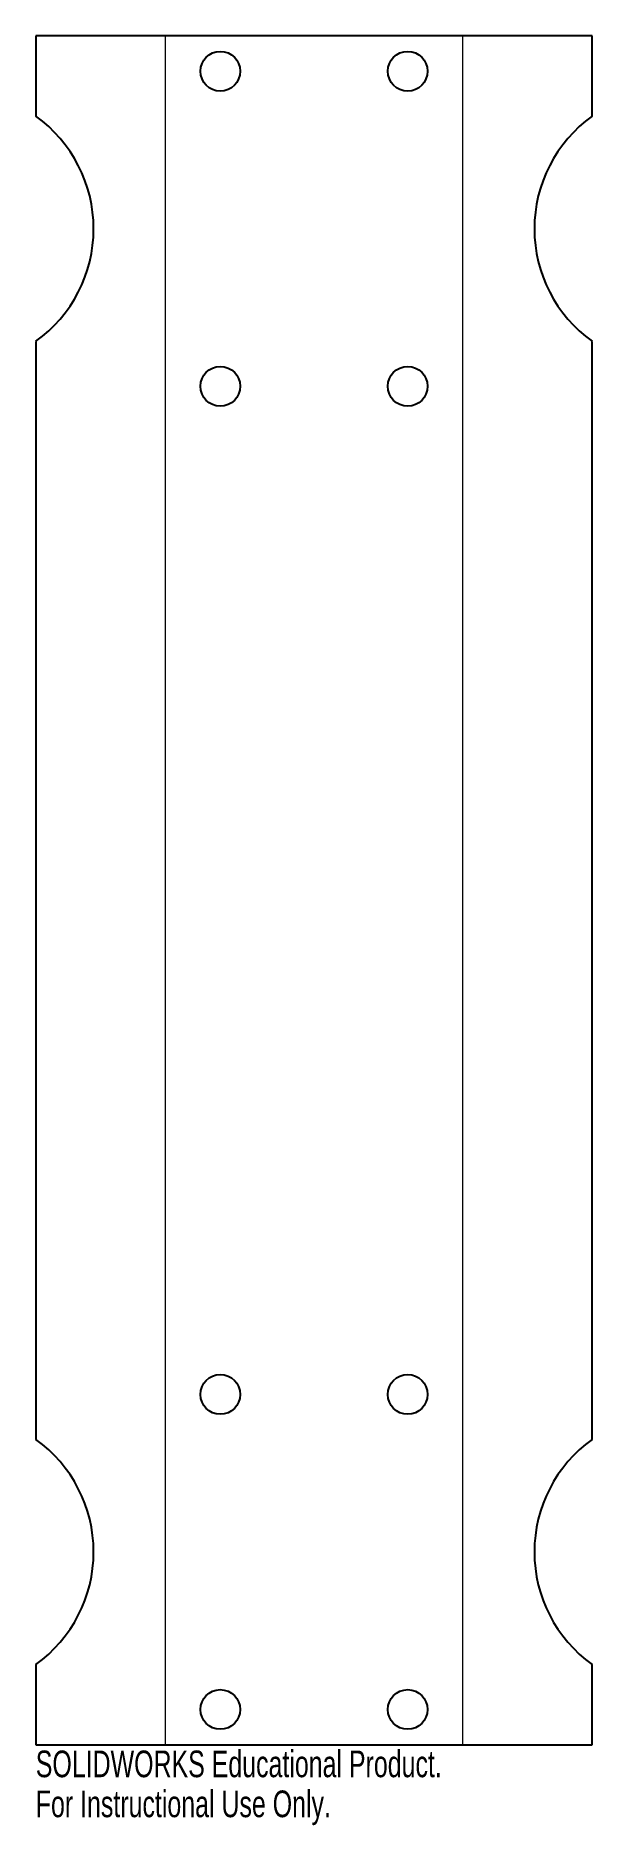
# Model space of a CAD drawing. Header units: millimetres. Extents: x -50 to 50, y -170 to 155.
import ezdxf

# ---------------------------------------------------------------- set-up
doc = ezdxf.new("R2010")
doc.units = ezdxf.units.MM
doc.styles.add('SLDTEXTSTYLE0', font='TXT', dxfattribs={"width": 0.7})

msp = doc.modelspace()

# ---------------------------------------------------------------- linework, layer by layer
at = {"color": 7, "linetype": 'Continuous', "lineweight": 25}
for p, q in [((-50.49, 155), (-50.49, 140.42)), ((50.49, 155), (-50.49, 155)), ((50.49, 140.42), (50.49, 155)), ((-50.49, 99.58), (-50.49, -99.58)), ((50.49, -99.58), (50.49, 99.58)), ((-50.49, -140.42), (-50.49, -155)), ((50.49, -155), (50.49, -140.42)), ((-50.49, -155), (50.49, -155))]:
    msp.add_line(p, q, dxfattribs=at)
at = {"color": 8, "linetype": 'Continuous', "lineweight": 0}
for p, q in [((-26.99, 155), (-26.99, -155)), ((26.99, -155), (26.99, 155))]:
    msp.add_line(p, q, dxfattribs=at)
at = {"color": 7, "linetype": 'Continuous', "lineweight": 25}
for centre in [(-17, 148.57), (17, 148.57), (-17, 91.42), (17, 91.42), (-17, -91.42), (17, -91.42), (-17, -148.57), (17, -148.57)]:
    msp.add_circle(centre, 3.6, dxfattribs=at)
for centre, start, end in [((-65.09, 120), 305.5683, 54.4317), ((65.09, 120), 125.5683, 234.4317), ((-65.09, -120), 305.5683, 54.4317), ((65.09, -120), 125.5683, 234.4317)]:
    msp.add_arc(centre, 25.1, start, end, dxfattribs=at)

# ---------------------------------------------------------------- texts
at = {"color": 7, "linetype": 'Continuous', "char_height": 4.8336, "attachment_point": 1, "style": 'SLDTEXTSTYLE0'}
for s, insert in [('SOLIDWORKS Educational Product.', (-50.49, -156.02)), ('For Instructional Use Only.', (-50.49, -163.27))]:
    msp.add_mtext(s, dxfattribs=dict(at, insert=insert))

doc.saveas('drawing.dxf')
